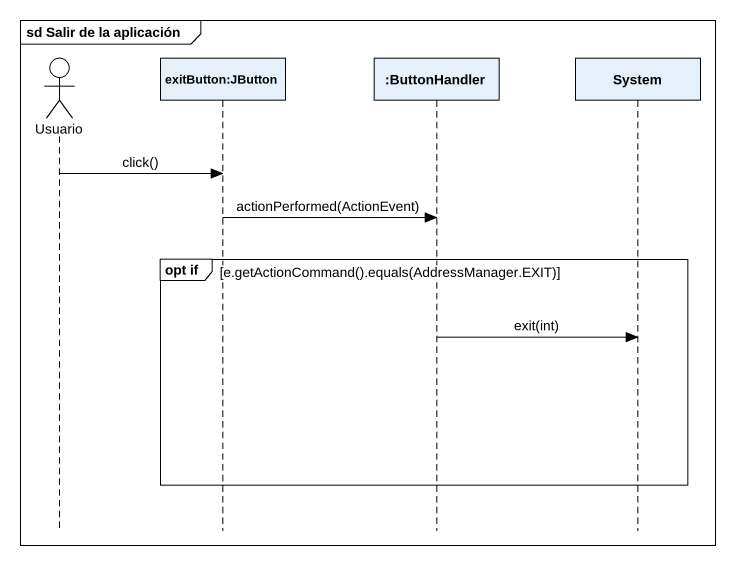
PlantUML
@startuml
mainframe sd Salir de la aplicación
hide footbox
actor Usuario
participant "exitButton:JButton" as exitButton_JButton
participant ":ButtonHandler" as ButtonHandler
participant System

Usuario -> exitButton_JButton : click()
exitButton_JButton -> ButtonHandler : actionPerformed(ActionEvent)
group opt if [e.getActionCommand().equals(AddressManager.EXIT)]
  ButtonHandler -> System : exit(int)
end
@enduml
